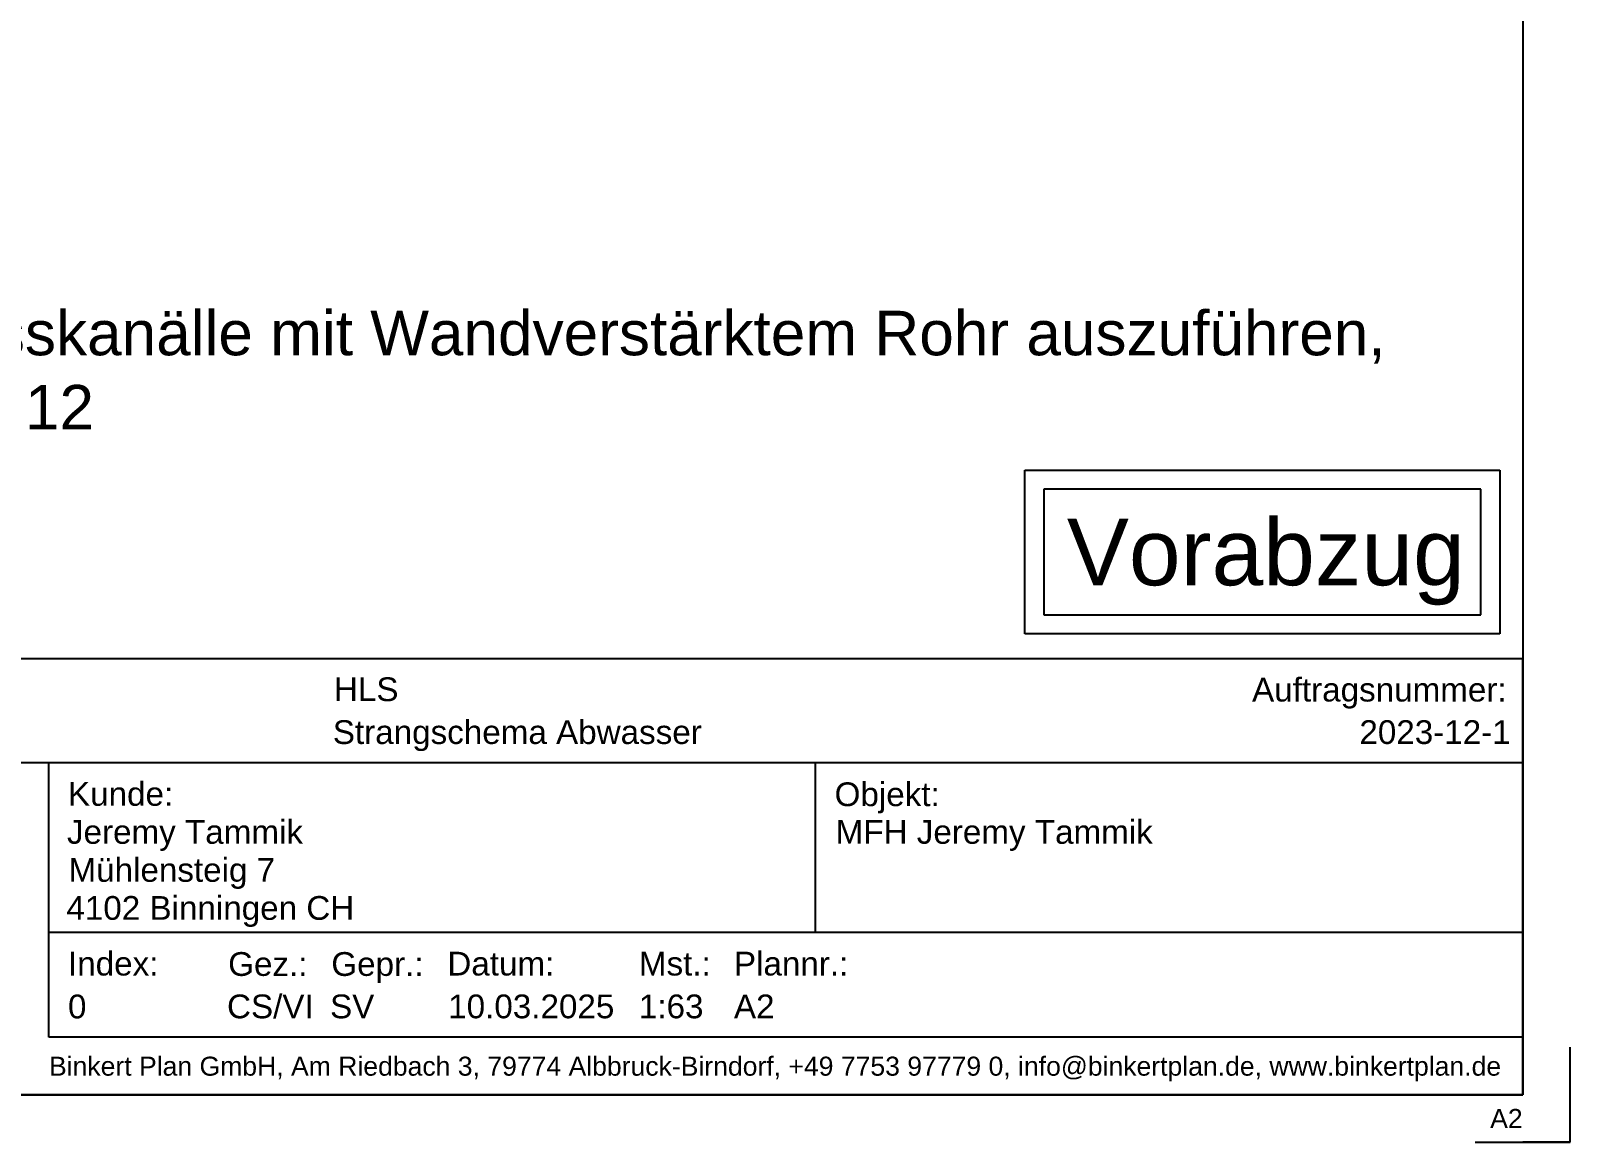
# Model space of a CAD drawing. Extents: x 0 to 756, y -25 to 420.
# Drawn here: x 432 to 594, y 0.2 to 117.1 of the extents above; entities that cross this region are included whole.
import ezdxf

# ---------------------------------------------------------------- set-up
doc = ezdxf.new("R2010")
doc.units = 0
doc.layers.get('0').update_dxf_attribs({"lineweight": 35})
doc.layers.add('S_Text', color=7, linetype='Continuous', lineweight=25, true_color=0x004c00)
for name, color, linetype, lineweight in [('X_Plankopf_PB', 7, 'Continuous', 25), ('X_Planrahmen', 7, 'Continuous', 25), ('X_Stempel_Vorabzug', 7, 'Continuous', 25)]:
    doc.layers.add(name, color=color, linetype=linetype, lineweight=lineweight)
doc.styles.get("Standard").update_dxf_attribs({"font": 'arial.ttf'})

# ---------------------------------------------------------------- blocks, each defined once
blk = doc.blocks.new('Blockreferenz-A01H5DWDDT', base_point=(0, -24.83))
at = {"layer": 'X_Planrahmen', "color": 0, "linetype": 'ByBlock', "ltscale": 0.25}
for p, q in [((589, 415.17), (589, 5.17)), ((594, 0.17), (594, 10.17)), ((589, 5.17), (20, 5.17)), ((584, 0.17), (594, 0.17))]:
    blk.add_line(p, q, dxfattribs=at)
blk = doc.blocks.new('Blockreferenz-A01H5DWHDT', base_point=(536.61, 53.66))
at = {"color": 0, "linetype": 'ByBlock', "lineweight": -2, "ltscale": 0.25}
for p, q in [((536.61, 70.88), (586.61, 70.88)), ((536.61, 53.66), (536.61, 70.88)), ((586.61, 70.88), (586.61, 53.66)), ((586.61, 53.66), (536.61, 53.66))]:
    blk.add_line(p, q, dxfattribs=at)
at = {"color": 1, "linetype": 'ByBlock', "lineweight": -2, "ltscale": 0.25, "true_color": 0xff0000}
for p, q in [((538.61, 68.88), (538.61, 55.66)), ((584.61, 68.88), (538.61, 68.88)), ((584.61, 55.66), (584.61, 68.88)), ((538.61, 55.66), (584.61, 55.66))]:
    blk.add_line(p, q, dxfattribs=at)
at = {"color": 1, "lineweight": -2, "true_color": 0xff0000, "insert": (541.05, 65.77), "char_height": 7, "attachment_point": 1}
blk.add_mtext('{\\fArial;Vorabzug}', dxfattribs=at)
blk = doc.blocks.new('Blockreferenz-A01H5DWJDT', base_point=(404, 0.17))
at = {"layer": 'X_Plankopf_PB', "color": 0, "linetype": 'ByBlock', "ltscale": 0.25}
for p, q in [((404, 51.08), (589, 51.08)), ((589, 5.17), (589, 51.08)), ((589, 40.07), (404, 40.07)), ((433.96, 11.21), (433.96, 40.07)), ((514.61, 22.22), (514.61, 40.07)), ((589, 22.22), (433.96, 22.22)), ((589, 11.21), (433.96, 11.21)), ((404, 5.17), (589, 5.17)), ((594, 0.17), (594, 5.17)), ((594, 0.17), (589, 0.17))]:
    blk.add_line(p, q, dxfattribs=at)
at = {"layer": 'X_Plankopf_PB', "color": 0, "attachment_point": 1}
for s, insert, char_height in [('{\\fArial;HLS}', (463.94, 49.08), 2.5), ('{\\fArial;Strangschema Abwasser}', (463.82, 44.57), 2.5), ('{\\fArial;Jeremy Tammik}', (435.85, 34.07), 2.5), ('{\\fArial;MFH Jeremy Tammik}', (516.72, 34.07), 2.5), ('{\\fArial;Mühlensteig 7}', (436.01, 30.07), 2.5), ('{\\fArial;4102 Binningen CH}', (435.79, 26.07), 2.5), ('{\\fArial;CS/VI}', (452.69, 15.71), 2.5), ('{\\fArial;SV}', (463.53, 15.71), 2.5), ('{\\fArial;10.03.2025}', (475.96, 15.71), 2.5), ('{\\fArial;A2}', (585.58, 3.67), 2)]:
    blk.add_mtext(s, dxfattribs=dict(at, insert=insert, char_height=char_height))
at = {"layer": 'X_Plankopf_PB', "color": 0, "linetype": 'ByBlock', "ltscale": 0.25, "attachment_point": 1}
for s, insert, char_height in [('{\\fArial;Auftragsnummer:}', (560.53, 49.04), 2.5), ('{\\fArial;2023-12-1}', (571.82, 44.57), 2.5), ('{\\fArial;Kunde:}', (435.96, 38.07), 2.5), ('{\\fArial;Objekt:}', (516.61, 38.03), 2.5), ('{\\fArial;Index:}', (435.96, 20.21), 2.5), ('{\\fArial;Gez.:}', (452.81, 20.17), 2.5), ('{\\fArial;Gepr.:}', (463.66, 20.17), 2.5), ('{\\fArial;Datum:}', (475.87, 20.21), 2.5), ('{\\fArial;Mst.:}', (496.02, 20.21), 2.5), ('{\\fArial;Plannr.:}', (506.02, 20.21), 2.5), ('{\\fArial;0}', (435.96, 15.7), 2.5), ('{\\fArial;1:63}', (496.02, 15.71), 2.5), ('{\\fArial;A2}', (506.02, 15.71), 2.5), ('{\\fArial;Binkert Plan GmbH, Am Riedbach 3, 79774 Albbruck-Birndorf, +49 7753 97779 0, info@binkertplan.de, www.binkertplan.de}', (433.96, 9.17), 2)]:
    blk.add_mtext(s, dxfattribs=dict(at, insert=insert, char_height=char_height))

msp = doc.modelspace()

# ---------------------------------------------------------------- block references
at = {"ltscale": 0.35}
for name, p in [('Blockreferenz-A01H5DWDDT', (0, -24.83)), ('Blockreferenz-A01H5DWJDT', (404, 0.17))]:
    msp.add_blockref(name, p, dxfattribs=at)
at = {"layer": 'X_Stempel_Vorabzug', "ltscale": 0.25}
msp.add_blockref('Blockreferenz-A01H5DWHDT', (536.61, 53.66), dxfattribs=at)

# ---------------------------------------------------------------- texts
at = {"layer": 'S_Text', "ltscale": 0.25, "insert": (400.91, 87.65), "char_height": 4.68, "width": 230.8592, "attachment_point": 1}
msp.add_mtext('- Anschlusskanälle mit Wandverstärktem Rohr auszuführen,\\P  mind. SN12', dxfattribs=at)

doc.saveas('drawing.dxf')
